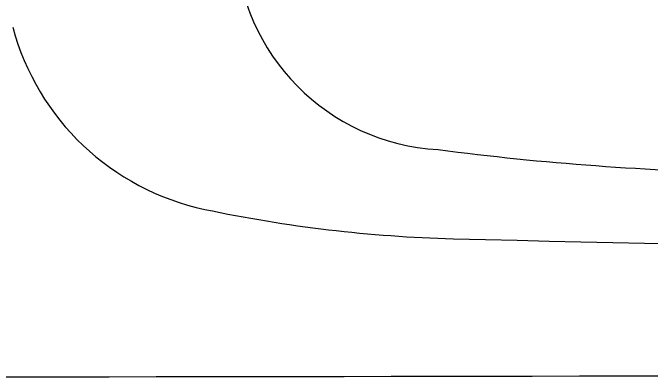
# Model space of a CAD drawing. Extents: x 527 to 611, y 788 to 934.
# Drawn here: x 571.587 to 573.795, y 803.915 to 805.174 of the extents above; entities that cross this region are included whole.
import ezdxf

# ---------------------------------------------------------------- set-up
doc = ezdxf.new("R2010")
doc.units = 0
doc.header["$MEASUREMENT"] = 0
doc.layers.add('1', color=4, linetype='Continuous')
doc.layers.add('DIM', color=3, linetype='Continuous')

# ---------------------------------------------------------------- blocks, each defined once
blk = doc.blocks.new('HSSCP')
at = {"layer": '1', "color": 3}
for centre, radius, start, end in [((-3.5363, -2.0455), 0.7417, 182.3507, 266.8225), ((-2.3216, 6.8379), 9.7055, 262.56538, 269.03898)]:
    blk.add_arc(centre, radius, start, end, dxfattribs=at)
at = {"layer": '1', "color": 4}
for points in [[(-5.0477, -2.3631), (-4.9625, -2.6811), (-4.7059, -2.9244), (-4.3838, -2.9926)], [(-4.3838, -2.9926), (-4.1009, -3.0525), (-3.8131, -3.0864), (-3.524, -3.094)], [(-3.524, -3.094), (-1.1751, -3.1553), (1.1751, -3.1553), (3.524, -3.094)]]:
    blk.add_open_spline(points, degree=3, dxfattribs=at)
blk = doc.blocks.new('new block')
at = {"layer": '1', "color": 3}
blk.add_blockref('HSSCP', (-0.0669, 0.8791), dxfattribs=at)
blk = doc.blocks.new('2018 FLAIR')
at = {"layer": '1', "linetype": 'Continuous', "lineweight": 25}
blk.add_arc((42.2955, 2182.141), 2181.5886, 269.9222486, 270.4687782, dxfattribs=at)
at = {"layer": 'DIM'}
blk.add_blockref('new block', (49.8067, 3.2458), dxfattribs=at)

msp = doc.modelspace()

# ---------------------------------------------------------------- block references
at = {"layer": '1'}
msp.add_blockref('2018 FLAIR', (526.8953, 803.3624), dxfattribs=at)

doc.saveas('drawing.dxf')
